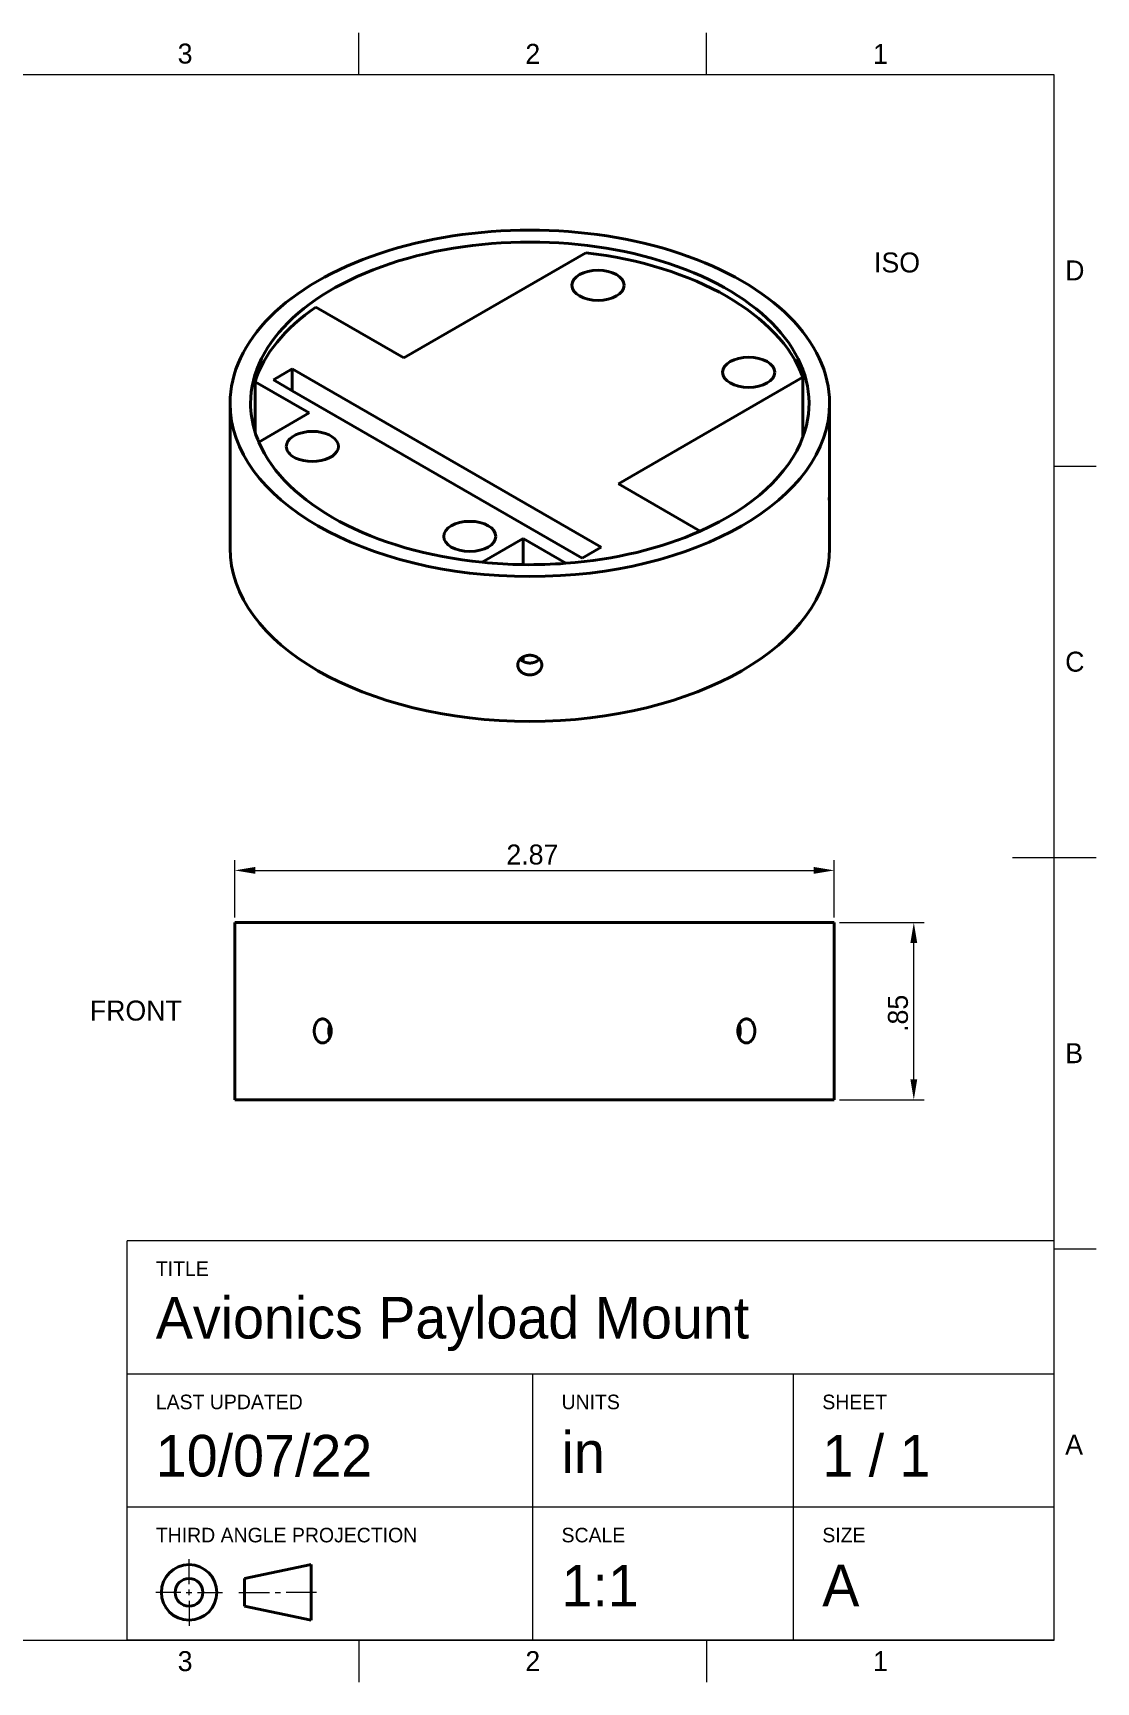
# Model space of a CAD drawing. Header units: inches. Extents: x 0.3 to 10.7, y 0.3 to 8.2.
# Drawn here: x 5.6 to 10.7, y 0.3 to 8.2 of the extents above; entities that cross this region are included whole.
import ezdxf

# ---------------------------------------------------------------- set-up
doc = ezdxf.new("R2010")
doc.units = ezdxf.units.IN
doc.header["$LTSCALE"] = 0.03937
doc.header["$MEASUREMENT"] = 0
for name, color, linetype in [('Annotations', 7, 'Continuous'), ('Border', 7, 'Continuous'), ('Geometries', 7, 'Continuous')]:
    doc.layers.add(name, color=color, linetype=linetype)
doc.styles.add('Shapr0', font='txt', dxfattribs={"height": 0.0957})
doc.styles.add('Shapr1', font='txt', dxfattribs={"height": 0.0957})
doc.styles.add('Shapr5', font='txt', dxfattribs={"height": 0.0957})
doc.dimstyles.new('ISO-25', dxfattribs={"dimtxt": 0.098425, "dimasz": 0.098425, "dimexe": 0.049213, "dimexo": 0.024606, "dimgap": 0.024606, "dimtad": 1, "dimtxsty": 'Standard', "dimcen": 0.098425, "dimadec": 0, "dimazin": 0, "dimtfac": 1, "dimtmove": 0, "dimatfit": 3, "dimfxl": 0.03937, "dimarcsym": 0})

# ---------------------------------------------------------------- blocks, each defined once
blk = doc.blocks.new('*D16')
at = {"layer": 'Annotations', "color": 0, "linetype": 'Continuous', "lineweight": 15}
for p, q in [((6.5713, 3.9633), (6.5713, 4.2374)), ((6.6697, 4.1882), (9.3469, 4.1882)), ((9.4453, 3.9633), (9.4453, 4.2374))]:
    blk.add_line(p, q, dxfattribs=at)
at = {"layer": 'Annotations', "color": 0}
for points in [[(6.6697, 4.2046), (6.6697, 4.1718), (6.5713, 4.1882)], [(9.3469, 4.1718), (9.3469, 4.2046), (9.4453, 4.1882)]]:
    blk.add_solid(points, dxfattribs=at)
at = {"layer": 'Defpoints', "color": 0}
for p in [(9.4453, 4.1882), (6.5713, 3.9387), (9.4453, 3.9387)]:
    blk.add_point(p, dxfattribs=at)
at = {"layer": 'Annotations', "color": 0, "lineweight": 15, "insert": (7.998, 4.2636), "char_height": 0.0957, "attachment_point": 5, "style": 'Shapr5'}
blk.add_mtext('2.87', dxfattribs=at)
blk = doc.blocks.new('*D17')
at = {"layer": 'Annotations', "color": 0, "linetype": 'Continuous', "lineweight": 15}
for p, q in [((9.4699, 3.9387), (9.8756, 3.9387)), ((9.8264, 3.1871), (9.8264, 3.8403)), ((9.4699, 3.0887), (9.8756, 3.0887))]:
    blk.add_line(p, q, dxfattribs=at)
at = {"layer": 'Annotations', "color": 0}
for points in [[(9.8428, 3.8403), (9.81, 3.8403), (9.8264, 3.9387)], [(9.81, 3.1871), (9.8428, 3.1871), (9.8264, 3.0887)]]:
    blk.add_solid(points, dxfattribs=at)
at = {"layer": 'Defpoints', "color": 0}
for p in [(9.4453, 3.9387), (9.8264, 3.9387), (9.4453, 3.0887)]:
    blk.add_point(p, dxfattribs=at)
at = {"layer": 'Annotations', "color": 0, "lineweight": 15, "insert": (9.751, 3.5034), "char_height": 0.0957, "attachment_point": 5, "rotation": 90, "style": 'Shapr5'}
blk.add_mtext('.85', dxfattribs=at)
blk = doc.blocks.new('*U23')
at = {"layer": 'Border', "linetype": 'Continuous', "lineweight": 15}
for p, q in [((10.5, 2.4134), (6.0551, 2.4134)), ((6.0551, 0.5), (6.0551, 2.4134)), ((10.5, 0.5), (10.5, 2.4134)), ((10.5, 1.7756), (6.0551, 1.7756)), ((8, 0.5), (8, 1.7756)), ((9.25, 0.5), (9.25, 1.7756)), ((10.5, 1.1378), (6.0551, 1.1378)), ((6.3524, 0.7692), (6.3524, 0.8888)), ((6.3125, 0.7293), (6.1929, 0.7293)), ((6.3391, 0.7293), (6.3657, 0.7293)), ((6.3524, 0.716), (6.3524, 0.7426)), ((6.3922, 0.7293), (6.5118, 0.7293)), ((6.5915, 0.7293), (6.7377, 0.7293)), ((6.7643, 0.7293), (6.7908, 0.7293)), ((6.9636, 0.7293), (6.8174, 0.7293)), ((6.3524, 0.6895), (6.3524, 0.5699)), ((10.5, 0.5), (6.0551, 0.5))]:
    blk.add_line(p, q, dxfattribs=at)
at = {"layer": 'Border', "linetype": 'Continuous', "lineweight": 40}
for p, q in [((6.6181, 0.7958), (6.937, 0.8622)), ((6.6181, 0.7958), (6.6181, 0.6629)), ((6.937, 0.8622), (6.937, 0.5965)), ((6.6181, 0.6629), (6.937, 0.5965))]:
    blk.add_line(p, q, dxfattribs=at)
for radius in [0.1329, 0.0664]:
    blk.add_circle((6.3524, 0.7293), radius, dxfattribs=at)

msp = doc.modelspace()

# ---------------------------------------------------------------- linework, layer by layer
at = {"layer": 'Border', "linetype": 'Continuous', "lineweight": 15}
for p, q in [((7.1667, 8), (7.1667, 8.2)), ((8.8333, 8), (8.8333, 8.2)), ((10.5, 8), (0.5, 8)), ((10.5, 0.5), (10.5, 8)), ((10.5, 6.125), (10.7, 6.125)), ((10.3, 4.25), (10.7, 4.25)), ((10.5, 2.375), (10.7, 2.375)), ((0.5, 0.5), (10.5, 0.5)), ((7.1667, 0.5), (7.1667, 0.3)), ((8.8333, 0.5), (8.8333, 0.3))]:
    msp.add_line(p, q, dxfattribs=at)
at = {"layer": 'Geometries', "linetype": 'Continuous', "lineweight": 40}
for p, q in [((8.255, 7.1473), (7.3822, 6.6434)), ((7.3822, 6.6434), (6.9602, 6.887)), ((6.8473, 6.591), (6.7566, 6.5387)), ((8.3272, 5.7366), (6.8473, 6.591)), ((6.8473, 6.591), (6.8473, 6.4863)), ((6.9279, 6.3798), (6.6689, 6.5293)), ((6.6689, 6.5293), (6.6689, 6.2867)), ((6.7566, 6.5387), (6.8473, 6.4863)), ((6.8473, 6.4863), (8.2365, 5.6842)), ((8.4105, 6.0401), (9.2951, 6.5508)), ((9.2951, 6.5508), (9.2951, 6.2652)), ((6.5487, 6.4257), (6.5487, 6.0485)), ((9.4227, 6.0485), (9.4227, 6.4257)), ((6.9279, 6.3798), (6.6862, 6.2402)), ((8.4105, 6.0401), (8.8028, 5.8136)), ((9.4227, 6.0485), (9.4227, 6.0485)), ((6.5487, 5.9543), (6.5487, 5.7317)), ((9.4227, 5.7317), (9.4227, 5.9543)), ((7.9544, 5.7775), (7.758, 5.6641)), ((7.9544, 5.7775), (7.9544, 5.6531)), ((7.9544, 5.7775), (8.159, 5.6594)), ((8.3272, 5.7366), (8.2365, 5.6842)), ((7.9544, 5.2115), (7.9544, 5.1892)), ((6.5713, 3.9387), (9.4453, 3.9387)), ((6.5713, 3.0887), (6.5713, 3.9387)), ((9.4453, 3.0887), (9.4453, 3.9387)), ((6.9922, 3.4768), (6.9922, 3.4768)), ((6.9922, 3.4768), (6.9927, 3.4768)), ((9.0244, 3.4768), (9.0245, 3.4768)), ((7.0276, 3.4492), (7.0277, 3.4491)), ((8.989, 3.4491), (8.989, 3.4492)), ((8.989, 3.4492), (8.989, 3.4492)), ((6.9927, 3.3615), (6.9922, 3.3615)), ((7.0277, 3.3892), (7.0276, 3.3891)), ((8.989, 3.3891), (8.989, 3.3892)), ((8.989, 3.3891), (8.989, 3.389)), ((6.5713, 3.0887), (9.4453, 3.0887))]:
    msp.add_line(p, q, dxfattribs=at)
at = {"layer": 'Geometries', "linetype": 'Continuous', "lineweight": 40, "flags": 128}
for points in [[(6.5491, 5.9438), (6.549, 5.9438), (6.549, 5.9438), (6.549, 5.9439), (6.549, 5.9439), (6.549, 5.9441), (6.5489, 5.9442), (6.5489, 5.9444), (6.5489, 5.9446), (6.5489, 5.9448), (6.5488, 5.945), (6.5488, 5.9453), (6.5488, 5.9456), (6.5488, 5.946), (6.5488, 5.9464), (6.5488, 5.9468), (6.5488, 5.9472), (6.5487, 5.9477), (6.5487, 5.9482), (6.5487, 5.9487), (6.5487, 5.9492), (6.5487, 5.9498), (6.5487, 5.9503), (6.5487, 5.9509), (6.5487, 5.9516), (6.5487, 5.9522), (6.5487, 5.9529), (6.5487, 5.9536), (6.5487, 5.9543), (6.5487, 5.9543)], [(6.5494, 6.0014), (6.5495, 6.0009), (6.5495, 5.9995), (6.5495, 5.9982), (6.5495, 5.9969), (6.5495, 5.9956), (6.5496, 5.9944), (6.5496, 5.9931), (6.5496, 5.9919), (6.5496, 5.9906), (6.5496, 5.9893), (6.5497, 5.9881), (6.5497, 5.9869), (6.5497, 5.9856), (6.5497, 5.9844), (6.5497, 5.9831), (6.5497, 5.9818), (6.5498, 5.9806), (6.5498, 5.9793), (6.5498, 5.9781), (6.5498, 5.977), (6.5498, 5.9758), (6.5498, 5.9747), (6.5498, 5.9736), (6.5498, 5.9725), (6.5498, 5.9714), (6.5498, 5.9703), (6.5498, 5.9692), (6.5498, 5.9681), (6.5498, 5.9671), (6.5498, 5.9661), (6.5498, 5.9651), (6.5498, 5.9641), (6.5498, 5.9631), (6.5498, 5.9622), (6.5498, 5.9613), (6.5498, 5.9604), (6.5498, 5.9595), (6.5498, 5.9586), (6.5498, 5.9577), (6.5497, 5.9569), (6.5497, 5.956), (6.5497, 5.9552), (6.5497, 5.9544), (6.5497, 5.9537), (6.5497, 5.953), (6.5496, 5.9523), (6.5496, 5.9517), (6.5496, 5.951), (6.5496, 5.9504), (6.5496, 5.9498), (6.5495, 5.9493), (6.5495, 5.9488), (6.5495, 5.9483), (6.5495, 5.9477), (6.5495, 5.9473), (6.5494, 5.9468), (6.5494, 5.9464), (6.5494, 5.946), (6.5494, 5.9457), (6.5493, 5.9454), (6.5493, 5.9451), (6.5493, 5.9448), (6.5492, 5.9446), (6.5492, 5.9444), (6.5492, 5.9442), (6.5492, 5.9441), (6.5491, 5.944), (6.5491, 5.9439), (6.5491, 5.9438), (6.5491, 5.9438), (6.5491, 5.9438)], [(9.4223, 5.9437), (9.4223, 5.9437), (9.4223, 5.9438), (9.4222, 5.9438), (9.4222, 5.9439), (9.4222, 5.944), (9.4222, 5.9442), (9.4221, 5.9444), (9.4221, 5.9446), (9.4221, 5.9448), (9.422, 5.9451), (9.422, 5.9454), (9.422, 5.9457), (9.422, 5.9461), (9.4219, 5.9464), (9.4219, 5.9468), (9.4219, 5.9473), (9.4219, 5.9477), (9.4219, 5.9482), (9.4218, 5.9487), (9.4218, 5.9493), (9.4218, 5.9499), (9.4218, 5.9505), (9.4217, 5.9511), (9.4217, 5.9518), (9.4217, 5.9524), (9.4217, 5.9531), (9.4217, 5.9538), (9.4216, 5.9545), (9.4216, 5.9553), (9.4216, 5.9561), (9.4216, 5.9569), (9.4216, 5.9577), (9.4216, 5.9585), (9.4216, 5.9594), (9.4216, 5.9604), (9.4216, 5.9613), (9.4215, 5.9623), (9.4215, 5.9633), (9.4215, 5.9643), (9.4215, 5.9653), (9.4215, 5.9663), (9.4215, 5.9673), (9.4215, 5.9683), (9.4215, 5.9694), (9.4215, 5.9704), (9.4215, 5.9715), (9.4215, 5.9726), (9.4215, 5.9737), (9.4215, 5.9749), (9.4216, 5.9761), (9.4216, 5.9773), (9.4216, 5.9785), (9.4216, 5.9798), (9.4216, 5.981), (9.4216, 5.9822), (9.4216, 5.9834), (9.4216, 5.9846), (9.4217, 5.9858), (9.4217, 5.987), (9.4217, 5.9883), (9.4217, 5.9895), (9.4217, 5.9908), (9.4217, 5.992), (9.4218, 5.9933), (9.4218, 5.9947), (9.4218, 5.996), (9.4218, 5.9973), (9.4219, 5.9987), (9.4219, 6), (9.4219, 6.0012), (9.4219, 6.0015)], [(9.4227, 5.9543), (9.4227, 5.9543), (9.4227, 5.9536), (9.4227, 5.9528), (9.4227, 5.9521), (9.4227, 5.9514), (9.4227, 5.9508), (9.4227, 5.9502), (9.4227, 5.9496), (9.4226, 5.9491), (9.4226, 5.9485), (9.4226, 5.948), (9.4226, 5.9476), (9.4226, 5.9471), (9.4226, 5.9467), (9.4226, 5.9463), (9.4226, 5.946), (9.4225, 5.9456), (9.4225, 5.9453), (9.4225, 5.945), (9.4225, 5.9447), (9.4225, 5.9445), (9.4224, 5.9443), (9.4224, 5.9441), (9.4224, 5.944), (9.4224, 5.9439), (9.4224, 5.9438), (9.4223, 5.9438), (9.4223, 5.9437), (9.4223, 5.9437)], [(7.9544, 5.2116), (7.9553, 5.212), (7.9564, 5.2125), (7.9575, 5.213), (7.9586, 5.2135), (7.9597, 5.214), (7.9609, 5.2144), (7.9621, 5.2149), (7.9633, 5.2153), (7.9646, 5.2157), (7.9658, 5.2161), (7.9671, 5.2164), (7.9683, 5.2167), (7.9694, 5.217), (7.9706, 5.2173), (7.9718, 5.2175), (7.973, 5.2178), (7.9743, 5.218), (7.9755, 5.2182), (7.9767, 5.2183), (7.9779, 5.2185), (7.9792, 5.2186), (7.9805, 5.2187), (7.9817, 5.2188), (7.983, 5.2188), (7.9843, 5.2189), (7.9856, 5.2189)], [(7.9856, 5.2189), (7.9869, 5.2189), (7.9882, 5.2188), (7.9895, 5.2188), (7.9907, 5.2187), (7.992, 5.2186), (7.9933, 5.2185), (7.9945, 5.2183), (7.9958, 5.2182), (7.997, 5.218), (7.9983, 5.2178), (7.9996, 5.2175), (8.0009, 5.2172), (8.0022, 5.217), (8.0035, 5.2166), (8.0047, 5.2163), (8.0059, 5.216), (8.0071, 5.2156), (8.0083, 5.2152), (8.0095, 5.2148), (8.0106, 5.2144), (8.0118, 5.2139), (8.0129, 5.2134), (8.014, 5.213), (8.0151, 5.2124), (8.0162, 5.2119), (8.0173, 5.2113), (8.0184, 5.2107), (8.0195, 5.2101), (8.0206, 5.2095), (8.0217, 5.2088), (8.0227, 5.2082), (8.0236, 5.2075), (8.0246, 5.2068), (8.0255, 5.2061), (8.0264, 5.2054), (8.0273, 5.2047), (8.0282, 5.204), (8.029, 5.2032), (8.0299, 5.2024), (8.0307, 5.2016), (8.0315, 5.2008), (8.0316, 5.2006)], [(7.928, 5.1725), (7.928, 5.1727), (7.928, 5.1737), (7.928, 5.1747), (7.9281, 5.1758), (7.9282, 5.1768), (7.9284, 5.1778), (7.9285, 5.1789), (7.9287, 5.18), (7.929, 5.1811), (7.9292, 5.1821), (7.9295, 5.1832), (7.9298, 5.1842), (7.9301, 5.1852), (7.9305, 5.1862), (7.9309, 5.1872), (7.9313, 5.1882), (7.9317, 5.1891), (7.9322, 5.1901), (7.9327, 5.191), (7.9332, 5.192), (7.9338, 5.1929), (7.9344, 5.1939), (7.935, 5.1948), (7.9356, 5.1958), (7.9363, 5.1967), (7.937, 5.1976), (7.9377, 5.1985), (7.9385, 5.1993), (7.9392, 5.2001), (7.9397, 5.2006)], [(8.0433, 5.1724), (8.0433, 5.1714), (8.0433, 5.1704), (8.0432, 5.1693), (8.0431, 5.1683), (8.043, 5.1672), (8.0428, 5.1662), (8.0426, 5.1652), (8.0424, 5.1641), (8.0422, 5.1631), (8.0419, 5.1621), (8.0416, 5.161), (8.0413, 5.16), (8.0409, 5.1589), (8.0405, 5.1578), (8.0401, 5.1568), (8.0396, 5.1558), (8.0392, 5.1548), (8.0387, 5.1539), (8.0382, 5.1529), (8.0376, 5.1519), (8.0371, 5.151), (8.0365, 5.1501), (8.0359, 5.1491), (8.0352, 5.1482), (8.0346, 5.1473), (8.0338, 5.1464), (8.0331, 5.1455), (8.0323, 5.1446), (8.0315, 5.1437), (8.0307, 5.1428), (8.0299, 5.142), (8.0291, 5.1412), (8.0282, 5.1404), (8.0273, 5.1396), (8.0265, 5.1388), (8.0255, 5.1381), (8.0246, 5.1374), (8.0237, 5.1367), (8.0227, 5.136), (8.0217, 5.1353), (8.0207, 5.1346), (8.0196, 5.1339), (8.0185, 5.1333), (8.0174, 5.1327), (8.0162, 5.132), (8.0152, 5.1315), (8.0141, 5.131), (8.0129, 5.1304), (8.0118, 5.1299), (8.0107, 5.1295), (8.0095, 5.129), (8.0083, 5.1286), (8.0072, 5.1282), (8.006, 5.1278), (8.0048, 5.1274), (8.0035, 5.1271), (8.0022, 5.1267), (8.0009, 5.1264), (7.9996, 5.1261), (7.9983, 5.1259), (7.9971, 5.1256), (7.9958, 5.1254), (7.9946, 5.1253), (7.9933, 5.1251), (7.992, 5.125), (7.9908, 5.1249), (7.9895, 5.1248), (7.9882, 5.1247), (7.987, 5.1247), (7.9857, 5.1247), (7.9843, 5.1247), (7.983, 5.1247), (7.9817, 5.1248), (7.9803, 5.1249), (7.979, 5.125), (7.9777, 5.1251), (7.9765, 5.1253), (7.9752, 5.1255), (7.974, 5.1257), (7.9727, 5.1259), (7.9715, 5.1262), (7.9702, 5.1264), (7.969, 5.1267), (7.9678, 5.1271), (7.9666, 5.1274), (7.9653, 5.1278), (7.9641, 5.1282), (7.9629, 5.1286), (7.9616, 5.1291), (7.9604, 5.1296), (7.9593, 5.13), (7.9582, 5.1305), (7.957, 5.1311), (7.9559, 5.1316), (7.9549, 5.1322), (7.9538, 5.1327), (7.9527, 5.1333), (7.9517, 5.1339), (7.9507, 5.1346), (7.9497, 5.1352), (7.9486, 5.1359), (7.9476, 5.1367), (7.9466, 5.1374), (7.9456, 5.1382), (7.9447, 5.139), (7.9438, 5.1397), (7.9429, 5.1405), (7.9421, 5.1413), (7.9413, 5.1421), (7.9405, 5.1429), (7.9397, 5.1438), (7.9389, 5.1446), (7.9382, 5.1455), (7.9375, 5.1464), (7.9368, 5.1473), (7.9361, 5.1482), (7.9354, 5.1492), (7.9348, 5.1501), (7.9341, 5.1511), (7.9336, 5.1521), (7.933, 5.1531), (7.9325, 5.154), (7.932, 5.155), (7.9316, 5.156), (7.9311, 5.157), (7.9307, 5.158), (7.9304, 5.159), (7.93, 5.16), (7.9297, 5.161), (7.9294, 5.162), (7.9291, 5.1631), (7.9289, 5.1642), (7.9286, 5.1653), (7.9285, 5.1664), (7.9283, 5.1675), (7.9282, 5.1685), (7.9281, 5.1695), (7.928, 5.1706), (7.928, 5.1716), (7.928, 5.1725)], [(7.9397, 5.2006), (7.94, 5.201), (7.9408, 5.2018), (7.9416, 5.2025), (7.9424, 5.2033), (7.9433, 5.2041), (7.9441, 5.2048), (7.945, 5.2055), (7.946, 5.2063), (7.947, 5.207), (7.948, 5.2077), (7.949, 5.2084), (7.95, 5.2091), (7.9511, 5.2097), (7.9521, 5.2103), (7.9531, 5.2109), (7.9542, 5.2115), (7.9544, 5.2116)], [(7.9397, 5.2006), (7.94, 5.2003), (7.9408, 5.1995), (7.9416, 5.1987), (7.9424, 5.1979), (7.9432, 5.1971), (7.9441, 5.1963), (7.945, 5.1955), (7.946, 5.1948), (7.947, 5.194), (7.948, 5.1933), (7.949, 5.1925), (7.95, 5.1918), (7.951, 5.1912), (7.9521, 5.1906), (7.9531, 5.1899), (7.9542, 5.1894), (7.9544, 5.1892)], [(7.9544, 5.1892), (7.9553, 5.1888), (7.9564, 5.1882), (7.9575, 5.1877), (7.9586, 5.1872), (7.9597, 5.1867), (7.9609, 5.1862), (7.9621, 5.1857), (7.9633, 5.1853), (7.9645, 5.1849), (7.9658, 5.1845), (7.9671, 5.1841), (7.9683, 5.1838), (7.9695, 5.1835), (7.9707, 5.1832), (7.972, 5.1829), (7.9732, 5.1827), (7.9745, 5.1824), (7.9757, 5.1822), (7.977, 5.1821), (7.9782, 5.1819), (7.9795, 5.1818), (7.9808, 5.1817), (7.9822, 5.1816), (7.9835, 5.1815), (7.9848, 5.1815), (7.9862, 5.1815), (7.9875, 5.1815), (7.9887, 5.1816), (7.99, 5.1817), (7.9913, 5.1817), (7.9925, 5.1819), (7.9938, 5.182), (7.9951, 5.1822), (7.9963, 5.1824), (7.9976, 5.1826), (7.9988, 5.1828), (8.0001, 5.1831), (8.0014, 5.1834), (8.0027, 5.1837), (8.004, 5.184), (8.0052, 5.1844), (8.0064, 5.1848), (8.0076, 5.1852), (8.0088, 5.1856), (8.0099, 5.186), (8.0111, 5.1865), (8.0122, 5.187), (8.0134, 5.1875), (8.0145, 5.188), (8.0156, 5.1885), (8.0166, 5.1891), (8.0178, 5.1897), (8.0189, 5.1903), (8.02, 5.191), (8.021, 5.1917), (8.0221, 5.1924), (8.0231, 5.1931), (8.024, 5.1938), (8.025, 5.1945), (8.0259, 5.1952), (8.0268, 5.196), (8.0277, 5.1967), (8.0285, 5.1975), (8.0294, 5.1983), (8.0302, 5.1991), (8.031, 5.1999), (8.0316, 5.2006)], [(8.0316, 5.2006), (8.0323, 5.1999), (8.0331, 5.199), (8.0338, 5.1981), (8.0345, 5.1972), (8.0352, 5.1964), (8.0358, 5.1955), (8.0365, 5.1946), (8.0371, 5.1937), (8.0376, 5.1927), (8.0382, 5.1918), (8.0387, 5.1909), (8.0392, 5.1899), (8.0396, 5.189), (8.0401, 5.188), (8.0405, 5.187), (8.0409, 5.1859), (8.0413, 5.1849), (8.0416, 5.1838), (8.0419, 5.1828), (8.0422, 5.1818), (8.0424, 5.1807), (8.0426, 5.1797), (8.0428, 5.1787), (8.043, 5.1777), (8.0431, 5.1766), (8.0432, 5.1756), (8.0433, 5.1745), (8.0433, 5.1735), (8.0433, 5.1724), (8.0433, 5.1724)], [(6.9922, 3.3615), (6.9913, 3.3615), (6.9903, 3.3615), (6.9894, 3.3616), (6.9885, 3.3617), (6.9875, 3.3618), (6.9866, 3.362), (6.9857, 3.3622), (6.9849, 3.3624), (6.984, 3.3627), (6.9831, 3.3629), (6.9822, 3.3632), (6.9814, 3.3636), (6.9805, 3.3639), (6.9797, 3.3643), (6.9788, 3.3647), (6.9779, 3.3652), (6.9771, 3.3656), (6.9762, 3.3662), (6.9754, 3.3667), (6.9745, 3.3673), (6.9737, 3.3678), (6.973, 3.3684), (6.9722, 3.3691), (6.9714, 3.3697), (6.9707, 3.3704), (6.9699, 3.3711), (6.9692, 3.3718), (6.9685, 3.3725), (6.9678, 3.3733), (6.9671, 3.3741), (6.9664, 3.3749), (6.9657, 3.3758), (6.965, 3.3767), (6.9643, 3.3776), (6.9637, 3.3785), (6.963, 3.3795), (6.9624, 3.3804), (6.9619, 3.3813), (6.9613, 3.3823), (6.9608, 3.3833), (6.9602, 3.3843), (6.9597, 3.3853), (6.9592, 3.3864), (6.9587, 3.3874), (6.9582, 3.3885), (6.9578, 3.3897), (6.9573, 3.3908), (6.9569, 3.392), (6.9564, 3.3932), (6.956, 3.3944), (6.9557, 3.3955), (6.9553, 3.3967), (6.955, 3.3979), (6.9547, 3.3991), (6.9544, 3.4003), (6.9541, 3.4015), (6.9539, 3.4027), (6.9536, 3.4039), (6.9534, 3.4052), (6.9532, 3.4064), (6.953, 3.4077), (6.9528, 3.409), (6.9527, 3.4104), (6.9526, 3.4117), (6.9525, 3.413), (6.9524, 3.4143), (6.9523, 3.4156), (6.9523, 3.4168), (6.9522, 3.4181), (6.9522, 3.4194), (6.9523, 3.4207), (6.9523, 3.4219), (6.9523, 3.4232), (6.9524, 3.4245), (6.9525, 3.4258), (6.9526, 3.4271), (6.9528, 3.4284), (6.9529, 3.4297), (6.9531, 3.431), (6.9533, 3.4323), (6.9535, 3.4336), (6.9537, 3.4348), (6.954, 3.436), (6.9542, 3.4373), (6.9545, 3.4385), (6.9548, 3.4397), (6.9551, 3.4408), (6.9555, 3.442), (6.9558, 3.4432), (6.9562, 3.4443), (6.9566, 3.4455), (6.957, 3.4467), (6.9575, 3.4479), (6.9579, 3.449), (6.9584, 3.4502), (6.9589, 3.4512), (6.9594, 3.4523), (6.9599, 3.4533), (6.9604, 3.4543), (6.961, 3.4553), (6.9615, 3.4563), (6.9621, 3.4573), (6.9627, 3.4582), (6.9633, 3.4592), (6.9639, 3.4601), (6.9645, 3.461), (6.9652, 3.4619), (6.9659, 3.4628), (6.9666, 3.4637), (6.9673, 3.4645), (6.968, 3.4653), (6.9688, 3.466), (6.9695, 3.4668), (6.9702, 3.4675), (6.971, 3.4682), (6.9717, 3.4688), (6.9725, 3.4695), (6.9733, 3.4701), (6.974, 3.4707), (6.9748, 3.4712), (6.9757, 3.4718), (6.9765, 3.4723), (6.9774, 3.4728), (6.9783, 3.4733), (6.9792, 3.4737), (6.98, 3.4741), (6.9808, 3.4745), (6.9816, 3.4748), (6.9825, 3.4751), (6.9833, 3.4754), (6.9842, 3.4757), (6.985, 3.4759), (6.9859, 3.4761), (6.9868, 3.4763), (6.9876, 3.4764), (6.9885, 3.4766), (6.9895, 3.4767), (6.9904, 3.4768), (6.9913, 3.4768), (6.9922, 3.4768)], [(6.9927, 3.4768), (6.9931, 3.4768), (6.994, 3.4768), (6.9949, 3.4767), (6.9958, 3.4766), (6.9967, 3.4765), (6.9976, 3.4763), (6.9985, 3.4761), (6.9994, 3.4759), (7.0003, 3.4757), (7.0012, 3.4754), (7.0021, 3.4751), (7.003, 3.4748), (7.004, 3.4744), (7.0049, 3.474), (7.0058, 3.4736), (7.0067, 3.4731), (7.0075, 3.4727), (7.0083, 3.4722), (7.0092, 3.4717), (7.01, 3.4711), (7.0108, 3.4706), (7.0117, 3.47), (7.0125, 3.4694), (7.0133, 3.4687), (7.014, 3.4681), (7.0149, 3.4673), (7.0157, 3.4666), (7.0164, 3.4658), (7.0172, 3.465), (7.018, 3.4642), (7.0187, 3.4634), (7.0194, 3.4626), (7.0201, 3.4617), (7.0208, 3.4608), (7.0214, 3.4599), (7.0221, 3.459), (7.0227, 3.4581), (7.0233, 3.4571), (7.024, 3.4562), (7.0245, 3.4552), (7.0251, 3.4541), (7.0257, 3.4531), (7.0263, 3.452), (7.0268, 3.4509), (7.0274, 3.4497), (7.0276, 3.4492)], [(8.989, 3.4492), (8.9895, 3.4502), (8.99, 3.4512), (8.9905, 3.4523), (8.991, 3.4533), (8.9916, 3.4543), (8.9922, 3.4553), (8.9928, 3.4563), (8.9934, 3.4573), (8.994, 3.4582), (8.9946, 3.4592), (8.9953, 3.4601), (8.996, 3.461), (8.9967, 3.4619), (8.9974, 3.4628), (8.9982, 3.4637), (8.9989, 3.4645), (8.9997, 3.4653), (9.0004, 3.466), (9.0012, 3.4668), (9.0019, 3.4675), (9.0027, 3.4682), (9.0035, 3.4688), (9.0043, 3.4695), (9.0051, 3.4701), (9.0059, 3.4707), (9.0067, 3.4712), (9.0076, 3.4718), (9.0085, 3.4723), (9.0094, 3.4728), (9.0103, 3.4733), (9.0112, 3.4737), (9.012, 3.4741), (9.0129, 3.4745), (9.0138, 3.4748), (9.0146, 3.4751), (9.0155, 3.4754), (9.0163, 3.4757), (9.0172, 3.4759), (9.0181, 3.4761), (9.0189, 3.4763), (9.0198, 3.4764), (9.0207, 3.4766), (9.0217, 3.4767), (9.0226, 3.4768), (9.0235, 3.4768), (9.0244, 3.4768)], [(9.0245, 3.4768), (9.0253, 3.4768), (9.0262, 3.4768), (9.0271, 3.4767), (9.028, 3.4766), (9.0289, 3.4765), (9.0298, 3.4763), (9.0307, 3.4761), (9.0316, 3.4759), (9.0325, 3.4757), (9.0333, 3.4754), (9.0342, 3.4751), (9.0351, 3.4748), (9.036, 3.4744), (9.0369, 3.474), (9.0378, 3.4736), (9.0387, 3.4731), (9.0395, 3.4727), (9.0403, 3.4722), (9.0411, 3.4717), (9.0419, 3.4711), (9.0427, 3.4706), (9.0435, 3.47), (9.0443, 3.4694), (9.045, 3.4687), (9.0458, 3.4681), (9.0466, 3.4673), (9.0473, 3.4666), (9.0481, 3.4658), (9.0488, 3.465), (9.0496, 3.4642), (9.0503, 3.4634), (9.0509, 3.4626), (9.0516, 3.4617), (9.0522, 3.4608), (9.0528, 3.4599), (9.0535, 3.459), (9.0541, 3.4581), (9.0546, 3.4571), (9.0552, 3.4562), (9.0558, 3.4552), (9.0563, 3.4541), (9.0569, 3.4531), (9.0574, 3.452), (9.0579, 3.4509), (9.0584, 3.4497), (9.0589, 3.4486), (9.0593, 3.4475), (9.0597, 3.4464), (9.0601, 3.4453), (9.0605, 3.4441), (9.0609, 3.443), (9.0612, 3.4418), (9.0616, 3.4406), (9.0619, 3.4395), (9.0622, 3.4383), (9.0625, 3.437), (9.0627, 3.4357), (9.063, 3.4344), (9.0632, 3.4331), (9.0634, 3.4318), (9.0636, 3.4306), (9.0638, 3.4293), (9.0639, 3.4281), (9.064, 3.4268), (9.0641, 3.4256), (9.0642, 3.4243), (9.0643, 3.423), (9.0644, 3.4217), (9.0644, 3.4204), (9.0644, 3.4191), (9.0644, 3.4179), (9.0644, 3.4166), (9.0643, 3.4153), (9.0642, 3.414), (9.0642, 3.4128), (9.064, 3.4115), (9.0639, 3.4102), (9.0638, 3.409), (9.0636, 3.4077), (9.0634, 3.4065), (9.0632, 3.4052), (9.063, 3.4039), (9.0627, 3.4026), (9.0625, 3.4013), (9.0622, 3.4001), (9.0619, 3.3989), (9.0616, 3.3977), (9.0612, 3.3965), (9.0609, 3.3953), (9.0605, 3.3942), (9.0601, 3.393), (9.0597, 3.3919), (9.0593, 3.3908), (9.0589, 3.3897), (9.0584, 3.3886), (9.0579, 3.3875), (9.0574, 3.3863), (9.0569, 3.3853), (9.0563, 3.3842), (9.0558, 3.3831), (9.0552, 3.3821), (9.0547, 3.3812), (9.0541, 3.3802), (9.0535, 3.3793), (9.0529, 3.3784), (9.0522, 3.3775), (9.0516, 3.3766), (9.0509, 3.3758), (9.0503, 3.3749), (9.0496, 3.3741), (9.0489, 3.3733), (9.0481, 3.3725), (9.0474, 3.3717), (9.0466, 3.371), (9.0458, 3.3702), (9.0451, 3.3696), (9.0443, 3.3689), (9.0435, 3.3683), (9.0428, 3.3677), (9.042, 3.3672), (9.0412, 3.3666), (9.0403, 3.3661), (9.0395, 3.3656), (9.0387, 3.3652), (9.0379, 3.3647), (9.037, 3.3643), (9.0361, 3.3639), (9.0352, 3.3635), (9.0343, 3.3632), (9.0334, 3.3629), (9.0325, 3.3626), (9.0316, 3.3624), (9.0307, 3.3622), (9.0298, 3.362), (9.0289, 3.3618), (9.028, 3.3617), (9.0271, 3.3616), (9.0262, 3.3615), (9.0253, 3.3615), (9.0245, 3.3615)], [(7.0276, 3.4492), (7.0274, 3.4486), (7.0269, 3.4475), (7.0265, 3.4463), (7.0261, 3.4451), (7.0257, 3.4439), (7.0253, 3.4427), (7.025, 3.4416), (7.0247, 3.4404), (7.0243, 3.4392), (7.024, 3.438), (7.0238, 3.4368), (7.0235, 3.4356), (7.0233, 3.4343), (7.0231, 3.4331), (7.0229, 3.4319), (7.0227, 3.4305), (7.0225, 3.4292), (7.0224, 3.4279), (7.0222, 3.4266), (7.0221, 3.4252), (7.022, 3.424), (7.022, 3.4227), (7.0219, 3.4214), (7.0219, 3.4202), (7.0219, 3.4189), (7.0219, 3.4176), (7.0219, 3.4163), (7.022, 3.4151), (7.0221, 3.4138), (7.0222, 3.4125), (7.0223, 3.4112), (7.0224, 3.4099), (7.0226, 3.4086), (7.0227, 3.4072), (7.0229, 3.4059), (7.0231, 3.4047), (7.0234, 3.4035), (7.0236, 3.4022), (7.0239, 3.401), (7.0242, 3.3998), (7.0245, 3.3986), (7.0248, 3.3974), (7.0251, 3.3963), (7.0255, 3.3951), (7.0258, 3.3939), (7.0262, 3.3927), (7.0267, 3.3916), (7.0271, 3.3904), (7.0276, 3.3892), (7.0276, 3.3891)], [(7.0277, 3.4491), (7.0279, 3.4486), (7.0283, 3.4475), (7.0288, 3.4464), (7.0292, 3.4453), (7.0296, 3.4441), (7.03, 3.443), (7.0304, 3.4418), (7.0308, 3.4406), (7.0311, 3.4395), (7.0314, 3.4383), (7.0317, 3.437), (7.032, 3.4357), (7.0323, 3.4344), (7.0325, 3.4331), (7.0328, 3.4318), (7.033, 3.4306), (7.0331, 3.4293), (7.0333, 3.4281), (7.0334, 3.4268), (7.0335, 3.4256), (7.0336, 3.4243), (7.0337, 3.423), (7.0338, 3.4217), (7.0338, 3.4204), (7.0338, 3.4191), (7.0338, 3.4179), (7.0338, 3.4166), (7.0337, 3.4153), (7.0336, 3.414), (7.0336, 3.4128), (7.0334, 3.4115), (7.0333, 3.4102), (7.0332, 3.409), (7.033, 3.4077), (7.0328, 3.4065), (7.0326, 3.4052), (7.0323, 3.4039), (7.032, 3.4026), (7.0317, 3.4013), (7.0314, 3.4001), (7.0311, 3.3989), (7.0308, 3.3977), (7.0304, 3.3965), (7.03, 3.3953), (7.0296, 3.3942), (7.0292, 3.393), (7.0288, 3.3919), (7.0283, 3.3908), (7.0279, 3.3897), (7.0277, 3.3892)], [(8.989, 3.3891), (8.9888, 3.3897), (8.9883, 3.3908), (8.9878, 3.392), (8.9873, 3.3932), (8.9869, 3.3944), (8.9865, 3.3955), (8.9862, 3.3967), (8.9858, 3.3979), (8.9855, 3.3991), (8.9851, 3.4003), (8.9849, 3.4015), (8.9846, 3.4027), (8.9843, 3.4039), (8.9841, 3.4052), (8.9839, 3.4064), (8.9837, 3.4077), (8.9835, 3.409), (8.9833, 3.4104), (8.9832, 3.4117), (8.9831, 3.413), (8.983, 3.4143), (8.9829, 3.4156), (8.9829, 3.4168), (8.9828, 3.4181), (8.9828, 3.4194), (8.9828, 3.4207), (8.9829, 3.4219), (8.9829, 3.4232), (8.983, 3.4245), (8.9831, 3.4258), (8.9832, 3.4271), (8.9834, 3.4284), (8.9835, 3.4297), (8.9837, 3.431), (8.9839, 3.4323), (8.9842, 3.4336), (8.9844, 3.4348), (8.9847, 3.436), (8.985, 3.4373), (8.9853, 3.4385), (8.9856, 3.4397), (8.9859, 3.4408), (8.9863, 3.442), (8.9867, 3.4432), (8.9871, 3.4443), (8.9875, 3.4455), (8.988, 3.4467), (8.9885, 3.4479), (8.9889, 3.449), (8.989, 3.4492)], [(8.9947, 3.4191), (8.9947, 3.4204), (8.9947, 3.4217), (8.9946, 3.423), (8.9946, 3.4242), (8.9945, 3.4255), (8.9944, 3.4268), (8.9943, 3.428), (8.9941, 3.4293), (8.994, 3.4305), (8.9938, 3.4318), (8.9936, 3.4331), (8.9933, 3.4344), (8.9931, 3.4357), (8.9928, 3.4369), (8.9925, 3.4382), (8.9922, 3.4394), (8.9919, 3.4406), (8.9916, 3.4418), (8.9912, 3.4429), (8.9909, 3.4441), (8.9905, 3.4452), (8.9901, 3.4464), (8.9897, 3.4475), (8.9892, 3.4486), (8.989, 3.4491)], [(8.989, 3.3892), (8.9894, 3.3901), (8.9898, 3.3912), (8.9902, 3.3923), (8.9906, 3.3935), (8.991, 3.3946), (8.9914, 3.3958), (8.9917, 3.3969), (8.992, 3.3981), (8.9924, 3.3993), (8.9926, 3.4005), (8.9929, 3.4018), (8.9932, 3.4031), (8.9934, 3.4044), (8.9937, 3.4057), (8.9939, 3.407), (8.994, 3.4082), (8.9942, 3.4094), (8.9943, 3.4106), (8.9944, 3.4118), (8.9945, 3.413), (8.9946, 3.4142), (8.9947, 3.4154), (8.9947, 3.4167), (8.9947, 3.4179), (8.9947, 3.4191)], [(6.9922, 3.3615), (6.9922, 3.3615), (6.9922, 3.3615)], [(7.0276, 3.3891), (7.0274, 3.3886), (7.0269, 3.3875), (7.0263, 3.3863), (7.0257, 3.3853), (7.0252, 3.3842), (7.0246, 3.3831), (7.024, 3.3821), (7.0234, 3.3812), (7.0228, 3.3802), (7.0221, 3.3793), (7.0215, 3.3784), (7.0208, 3.3775), (7.0201, 3.3766), (7.0194, 3.3758), (7.0187, 3.3749), (7.018, 3.3741), (7.0173, 3.3733), (7.0165, 3.3725), (7.0157, 3.3717), (7.0149, 3.371), (7.0141, 3.3702), (7.0133, 3.3696), (7.0125, 3.3689), (7.0117, 3.3683), (7.0109, 3.3677), (7.01, 3.3672), (7.0092, 3.3666), (7.0084, 3.3661), (7.0075, 3.3656), (7.0067, 3.3652), (7.0058, 3.3647), (7.0049, 3.3643), (7.004, 3.3639), (7.0031, 3.3635), (7.0021, 3.3632), (7.0012, 3.3629), (7.0003, 3.3626), (6.9994, 3.3624), (6.9985, 3.3622), (6.9976, 3.362), (6.9967, 3.3618), (6.9958, 3.3617), (6.9949, 3.3616), (6.994, 3.3615), (6.9931, 3.3615), (6.9927, 3.3615)], [(9.0244, 3.3615), (9.0235, 3.3615), (9.0226, 3.3615), (9.0216, 3.3616), (9.0207, 3.3617), (9.0197, 3.3618), (9.0188, 3.362), (9.0179, 3.3622), (9.017, 3.3624), (9.0161, 3.3627), (9.0152, 3.3629), (9.0144, 3.3632), (9.0135, 3.3636), (9.0126, 3.3639), (9.0117, 3.3643), (9.0109, 3.3647), (9.01, 3.3652), (9.0091, 3.3656), (9.0082, 3.3662), (9.0073, 3.3667), (9.0064, 3.3673), (9.0056, 3.3678), (9.0048, 3.3684), (9.004, 3.3691), (9.0032, 3.3697), (9.0024, 3.3704), (9.0016, 3.3711), (9.0009, 3.3718), (9.0001, 3.3725), (8.9994, 3.3733), (8.9987, 3.3741), (8.9979, 3.3749), (8.9972, 3.3758), (8.9964, 3.3767), (8.9957, 3.3776), (8.995, 3.3785), (8.9944, 3.3795), (8.9938, 3.3804), (8.9931, 3.3813), (8.9925, 3.3823), (8.992, 3.3833), (8.9914, 3.3843), (8.9908, 3.3853), (8.9903, 3.3864), (8.9898, 3.3874), (8.9893, 3.3885), (8.989, 3.389)], [(9.0245, 3.3615), (9.0244, 3.3615), (9.0244, 3.3615)]]:
    msp.add_lwpolyline(points, dxfattribs=at)
at = {"layer": 'Geometries', "linetype": 'Continuous', "lineweight": 40}
for centre, radius, start, end in [((9.7997, 6.0783), 3.2511, 180.52398, 181.35404), ((6.1836, 6.0782), 3.2392, 358.64333, 359.47467), ((9.8361, 5.924), 3.2875, 178.65056, 179.47143), ((6.1647, 5.9246), 3.2581, 0.52295, 1.35242)]:
    msp.add_arc(centre, radius, start, end, dxfattribs=at)
for centre, major_axis, start_param, end_param in [((7.9857, 6.4257), (1.437, 0), 0, 3.141593), ((7.9857, 6.4257), (1.3386, 0), 6.073984, 9.424778), ((7.9857, 6.3903), (1.3386, 0), 0.209201, 1.368213), ((7.9857, 6.3903), (-1.3386, 0), 5.585112, 6.102349), ((7.9857, 6.4257), (1.437, 0), 3.141593, 6.283185), ((7.9857, 6.4257), (1.3386, 0), 3.141593, 3.322429), ((7.9857, 6.4257), (1.3386, 0), 3.322429, 3.383934), ((6.9433, 6.2191), (0.125, 0), 3.83624, 9.424778), ((7.9857, 6.4257), (1.3386, 0), 5.369041, 6.073984), ((7.9857, 6.4257), (1.3386, 0), 3.383934, 4.541447), ((6.9433, 6.2191), (0.125, 0), 3.141593, 3.83624), ((7.9857, 6.4257), (1.3386, 0), 4.842258, 5.369041), ((7.9857, 5.7317), (1.437, 0), 3.141593, 6.283185), ((7.9857, 6.4257), (1.3386, 0), 4.541447, 4.689007), ((7.9857, 6.4257), (1.3386, 0), 4.689007, 4.842258)]:
    msp.add_ellipse(centre, major_axis=major_axis, ratio=0.57735, start_param=start_param, end_param=end_param, dxfattribs=at)
for centre in [(8.3126, 6.9912), (9.0347, 6.5744), (7.6979, 5.7882)]:
    msp.add_ellipse(centre, major_axis=(0.125, 0), ratio=0.57735, dxfattribs=at)

# ---------------------------------------------------------------- block references
msp.add_blockref('*U23', (0, 0))

# ---------------------------------------------------------------- texts
at = {"layer": 'Annotations', "linetype": 'Continuous', "lineweight": 15, "char_height": 0.071775, "width": 3.333335, "attachment_point": 4}
for s, insert in [('{\\fSF-Mono-Regular-Extended.ttf|b0|i0|c0|p0;\\H1.333333x;ISO\\P}', (9.6357, 7.1)), ('{\\fSF-Mono-Regular-Extended.ttf|b0|i0|c0|p0;\\H1.333333x;FRONT\\P}', (5.8767, 3.516))]:
    msp.add_mtext(s, dxfattribs=dict(at, insert=insert))
at = {"layer": 'Border', "linetype": 'Continuous', "lineweight": 15, "char_height": 0.0957, "width": 0.0957, "style": 'Shapr0'}
for s, insert, attachment_point in [('3', (6.3333, 8.0521), 8), ('2', (8, 8.0521), 8), ('1', (9.6667, 8.0521), 8), ('D', (10.5521, 7.0625), 4), ('C', (10.5521, 5.1875), 4), ('B', (10.5521, 3.3125), 4), ('A', (10.5521, 1.4375), 4), ('3', (6.3333, 0.4479), 2), ('2', (8, 0.4479), 2), ('1', (9.6667, 0.4479), 2)]:
    msp.add_mtext(s, dxfattribs=dict(at, insert=insert, attachment_point=attachment_point))
at = {"layer": 'Border', "linetype": 'Continuous', "lineweight": 15, "attachment_point": 7, "style": 'Shapr1'}
for s, insert, char_height in [('TITLE', (6.1929, 2.2453), 0.0697), ('Avionics Payload Mount', (6.1929, 1.8853), 0.199312), ('LAST UPDATED', (6.1929, 1.606), 0.069703), ('UNITS', (8.1378, 1.606), 0.0697), ('SHEET', (9.3878, 1.606), 0.0697), ('in', (8.1378, 1.3007), 0.19931), ('10/07/22', (6.1929, 1.2817), 0.19931), ('1 / 1', (9.3878, 1.2817), 0.19931), ('THIRD ANGLE PROJECTION', (6.1929, 0.9682), 0.069703), ('SCALE', (8.1378, 0.9682), 0.0697), ('SIZE', (9.3878, 0.9682), 0.0697), ('1:1', (8.1378, 0.662), 0.19931), ('A', (9.3878, 0.6629), 0.1993)]:
    msp.add_mtext(s, dxfattribs=dict(at, insert=insert, char_height=char_height))

# ---------------------------------------------------------------- dimensions: what is measured, and where the dimension line sits
at = {"layer": 'Annotations', "linetype": 'Continuous', "lineweight": 15}
dim = msp.add_linear_dim(base=(9.4453, 4.1882), p1=(6.5713, 3.9387), p2=(9.4453, 3.9387), dimstyle='ISO-25', override={"dimscale": 1, "dimgap": 0.027559, "dimdec": 2, "dimlfac": 1, "dimzin": 4, "dimdsep": 46, "dimtxsty": 'Shapr5', "dimse1": 0, "dimse2": 0, "dimfrac": 2, "dimlwd": 15, "dimlwe": 15}, dxfattribs=at)
dim.commit()
dim.dimension.update_dxf_attribs({"geometry": '*D16', "text_midpoint": (7.998, 4.1882), "dimtype": 160})
dim = msp.add_linear_dim(base=(9.8264, 3.9387), p1=(9.4453, 3.0887), p2=(9.4453, 3.9387), angle=90, dimstyle='ISO-25', override={"dimscale": 1, "dimgap": 0.027559, "dimdec": 2, "dimlfac": 1, "dimzin": 4, "dimdsep": 46, "dimtxsty": 'Shapr5', "dimse1": 0, "dimse2": 0, "dimfrac": 2, "dimlwd": 15, "dimlwe": 15}, dxfattribs=at)
dim.commit()
dim.dimension.update_dxf_attribs({"geometry": '*D17', "text_midpoint": (9.8264, 3.5034), "dimtype": 160})

doc.saveas('drawing.dxf')
